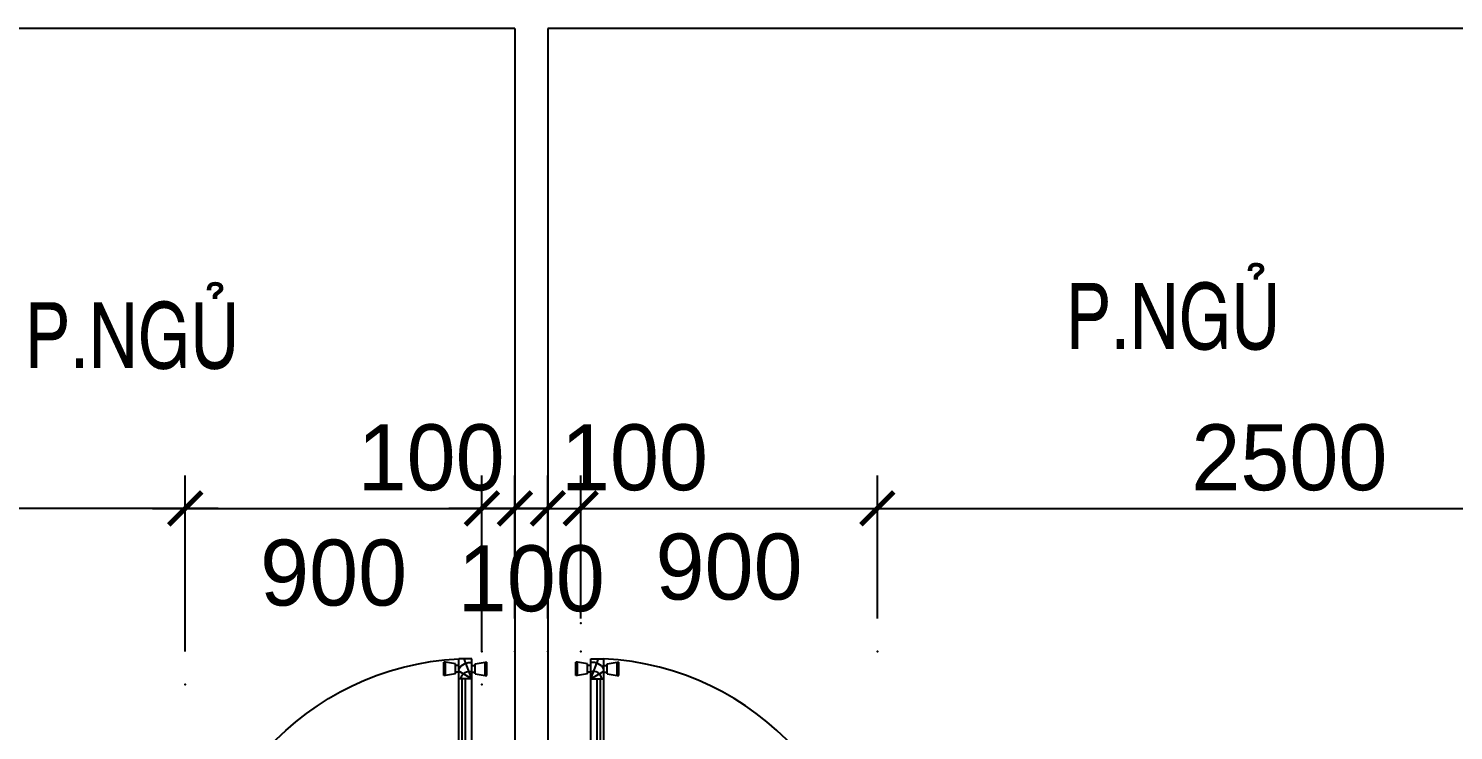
# Model space of a CAD drawing. Header units: inches. Extents: x -844707 to -690155, y -211546 to -175871.
# Drawn here: x -754957 to -750633, y -189642 to -187513 of the extents above; entities that cross this region are included whole.
import ezdxf

# ---------------------------------------------------------------- set-up
doc = ezdxf.new("R2010")
doc.units = ezdxf.units.IN
doc.header["$LTSCALE"] = 48
doc.header["$MEASUREMENT"] = 0
for name, color, linetype in [('DWGSHARE.com-CUA-DWGSHARE.com', 231, 'Continuous'), ('DWGSHARE.com-DIM-DWGSHARE.com', 251, 'Continuous'), ('DWGSHARE.com-text-DWGSHARE.com', 3, 'Continuous'), ('DWGSHARE.com-TUONG-DWGSHARE.com', 7, 'Continuous')]:
    doc.layers.add(name, color=color, linetype=linetype)
doc.layers.add('DWGSHARE.com-DefPoints-DWGSHARE.com', color=7, linetype='Continuous', plot=False)
doc.styles.add('KTEN', font='', dxfattribs={"width": 0.9})
doc.styles.add('VNI-AVO', font='')
doc.styles.get('KTEN').set_extended_font_data('VNI-Helve-Condense')
doc.styles.get('VNI-AVO').set_extended_font_data('VNI-Avo')
doc.dimstyles.new('tl1-100', dxfattribs={"dimtxt": 200, "dimasz": 100, "dimexe": 100, "dimexo": 100, "dimgap": 50, "dimtad": 1, "dimdec": 0, "dimzin": 0, "dimdsep": 46, "dimtxsty": 'VNI-AVO', "dimblk": 'ARCHTICK', "dimcen": 1, "dimdle": 100, "dimclrd": 256, "dimclre": 256, "dimclrt": 2, "dimadec": 0, "dimazin": 0, "dimtfac": 1, "dimtdec": 0, "dimtix": 1, "dimtofl": 0, "dimtmove": 2, "dimatfit": 3, "dimldrblk": 'ARCHTICK', "dimfxl": 1, "dimtolj": 2, "dimtzin": 0, "dimarcsym": 0})

# ---------------------------------------------------------------- blocks, each defined once
blk = doc.blocks.new('D-01-900')
at = {"color": 1}
for p, q in [((-15, 889), (-15, 929)), ((-10, 929), (-15, 929)), ((20, 924), (-10, 929)), ((-10, 889), (-10, 929)), ((20, 894), (20, 924)), ((30, 919), (20, 919)), ((30, 879), (54.1, 939)), ((70, 919), (80, 919)), ((80, 924), (110, 929)), ((80, 894), (80, 924)), ((110, 889), (110, 929)), ((110, 929), (115, 929)), ((115, 889), (115, 929)), ((-10, 889), (-15, 889)), ((20, 894), (-10, 889)), ((30, 899), (20, 899)), ((30, 879), (70, 901.6)), ((70, 899), (80, 899)), ((80, 894), (110, 889)), ((110, 889), (115, 889)), ((30, 100), (54.1, 160)), ((30, 100), (70, 142.5)), ((30, 100), (0, 0)), ((870, 100), (900, 0)), ((0, 0), (50, 40.7)), ((900, 0), (850, 40.7))]:
    blk.add_line(p, q, dxfattribs=at)
at = {"color": 3}
for p, q in [((30, 939), (70, 939)), ((30, 879), (30, 939)), ((70, 879), (70, 939)), ((30, 879), (70, 879)), ((30, 160), (70, 160)), ((30, 160), (30, 100)), ((70, 160), (70, 100)), ((30, 100), (70, 100))]:
    blk.add_line(p, q, dxfattribs=at)
for p, q in [((30, 160), (30, 879)), ((50, 160), (50, 879)), ((60, 160), (60, 879)), ((70, 160), (70, 879))]:
    blk.add_line(p, q)
for points in [[(30, 60), (30, 100), (0, 100), (0, 0), (50, 0), (50, 60)], [(870, 60), (870, 100), (900, 100), (900, 0), (850, 0), (850, 60)]]:
    blk.add_lwpolyline(points, close=True, dxfattribs=at)
at = {"color": 1}
for centre, radius, start, end in [((34.1, 886.5), 42, 31.3101, 95.6269), ((30, 100), 840, 357.2706, 87.2706), ((39.4, 876.5), 24.2, 6.0418, 112.8937), ((50, 121.4), 34.3, 54.3272, 125.7567), ((24.1, 100.8), 39.4, 358.8582, 81.3705), ((-53.7, 7.7), 96.3, 355.3922, 56.0902), ((953.7, 7.7), 96.3, 123.9098, 184.6078), ((-12.7, 4.4), 41, 353.8612, 71.9572), ((912.7, 4.4), 41, 108.0428, 186.1388)]:
    blk.add_arc(centre, radius, start, end, dxfattribs=at)
blk = doc.blocks.new('_ArchTick')
at = {"color": 0, "linetype": 'ByBlock', "const_width": 0.15}
blk.add_lwpolyline([(-0.5, -0.5), (0.5, 0.5)], dxfattribs=at)
blk = doc.blocks.new('*D602')
at = {"layer": 'DWGSHARE.com-DefPoints-DWGSHARE.com', "color": 0, "transparency": 16777216}
for p in [(-753581.3, -188968.2), (-754481.3, -189501.8), (-753581.3, -189501.8)]:
    blk.add_point(p, dxfattribs=at)
at = {"layer": 'DWGSHARE.com-DIM-DWGSHARE.com', "lineweight": -2, "transparency": 16777216}
for p, q in [((-754481.3, -189401.8), (-754481.3, -188868.2)), ((-753581.3, -189401.8), (-753581.3, -188868.2)), ((-754581.3, -188968.2), (-753481.3, -188968.2))]:
    blk.add_line(p, q, dxfattribs=at)
at = {"layer": 'DWGSHARE.com-DIM-DWGSHARE.com', "lineweight": -2, "transparency": 16777216, "xscale": 100, "yscale": 100, "zscale": 100, "rotation": 180}
blk.add_blockref('_ArchTick', (-754481.3, -188968.2), dxfattribs=at)
at = {"layer": 'DWGSHARE.com-DIM-DWGSHARE.com', "lineweight": -2, "transparency": 16777216, "xscale": 100, "yscale": 100, "zscale": 100}
blk.add_blockref('_ArchTick', (-753581.3, -188968.2), dxfattribs=at)
at = {"layer": 'DWGSHARE.com-DIM-DWGSHARE.com', "color": 2, "transparency": 16777216, "insert": (-754031.3, -189164.3), "char_height": 200, "attachment_point": 5, "style": 'VNI-AVO'}
blk.add_mtext('\\A2;900', dxfattribs=at)
blk = doc.blocks.new('*D603')
at = {"layer": 'DWGSHARE.com-DefPoints-DWGSHARE.com', "color": 0, "transparency": 16777216}
for p in [(-752381, -188968.2), (-753281.3, -189316.5), (-752381, -189401.8)]:
    blk.add_point(p, dxfattribs=at)
at = {"layer": 'DWGSHARE.com-DIM-DWGSHARE.com', "lineweight": -2, "transparency": 16777216}
for p, q in [((-753281.3, -189216.5), (-753281.3, -188868.2)), ((-752381, -189301.8), (-752381, -188868.2)), ((-753381.3, -188968.2), (-752281, -188968.2))]:
    blk.add_line(p, q, dxfattribs=at)
at = {"layer": 'DWGSHARE.com-DIM-DWGSHARE.com', "lineweight": -2, "transparency": 16777216, "xscale": 100, "yscale": 100, "zscale": 100, "rotation": 180}
blk.add_blockref('_ArchTick', (-753281.3, -188968.2), dxfattribs=at)
at = {"layer": 'DWGSHARE.com-DIM-DWGSHARE.com', "lineweight": -2, "transparency": 16777216, "xscale": 100, "yscale": 100, "zscale": 100}
blk.add_blockref('_ArchTick', (-752381, -188968.2), dxfattribs=at)
at = {"layer": 'DWGSHARE.com-DIM-DWGSHARE.com', "color": 2, "transparency": 16777216, "insert": (-752831.1, -189146.1), "char_height": 200, "attachment_point": 5, "style": 'VNI-AVO'}
blk.add_mtext('\\A2;900', dxfattribs=at)
blk = doc.blocks.new('*D604')
at = {"layer": 'DWGSHARE.com-DefPoints-DWGSHARE.com', "color": 0, "transparency": 16777216}
for p in [(-753481.3, -188968.2), (-753581.3, -189401.8), (-753481.3, -189401.8)]:
    blk.add_point(p, dxfattribs=at)
at = {"layer": 'DWGSHARE.com-DIM-DWGSHARE.com', "lineweight": -2, "transparency": 16777216}
for p, q in [((-753581.3, -189301.8), (-753581.3, -188868.2)), ((-753481.3, -189301.8), (-753481.3, -188868.2)), ((-753581.3, -188968.2), (-753681.3, -188968.2)), ((-753481.3, -188968.2), (-753381.3, -188968.2))]:
    blk.add_line(p, q, dxfattribs=at)
at = {"layer": 'DWGSHARE.com-DIM-DWGSHARE.com', "lineweight": -2, "transparency": 16777216, "xscale": 100, "yscale": 100, "zscale": 100}
blk.add_blockref('_ArchTick', (-753581.3, -188968.2), dxfattribs=at)
at = {"layer": 'DWGSHARE.com-DIM-DWGSHARE.com', "lineweight": -2, "transparency": 16777216, "xscale": 100, "yscale": 100, "zscale": 100, "rotation": 180}
blk.add_blockref('_ArchTick', (-753481.3, -188968.2), dxfattribs=at)
at = {"layer": 'DWGSHARE.com-DIM-DWGSHARE.com', "color": 2, "transparency": 16777216, "insert": (-753735.3, -188814.7), "char_height": 200, "attachment_point": 5, "style": 'VNI-AVO'}
blk.add_mtext('\\A2;100', dxfattribs=at)
blk = doc.blocks.new('*D605')
at = {"layer": 'DWGSHARE.com-DefPoints-DWGSHARE.com', "color": 0, "transparency": 16777216}
for p in [(-753381.3, -188968.2), (-753481.3, -189401.8), (-753381.3, -189401.8)]:
    blk.add_point(p, dxfattribs=at)
at = {"layer": 'DWGSHARE.com-DIM-DWGSHARE.com', "lineweight": -2, "transparency": 16777216}
for p, q in [((-753481.3, -189301.8), (-753481.3, -188868.2)), ((-753381.3, -189301.8), (-753381.3, -188868.2)), ((-753481.3, -188968.2), (-753581.3, -188968.2)), ((-753381.3, -188968.2), (-753281.3, -188968.2))]:
    blk.add_line(p, q, dxfattribs=at)
at = {"layer": 'DWGSHARE.com-DIM-DWGSHARE.com', "lineweight": -2, "transparency": 16777216, "xscale": 100, "yscale": 100, "zscale": 100}
blk.add_blockref('_ArchTick', (-753481.3, -188968.2), dxfattribs=at)
at = {"layer": 'DWGSHARE.com-DIM-DWGSHARE.com', "lineweight": -2, "transparency": 16777216, "xscale": 100, "yscale": 100, "zscale": 100, "rotation": 180}
blk.add_blockref('_ArchTick', (-753381.3, -188968.2), dxfattribs=at)
at = {"layer": 'DWGSHARE.com-DIM-DWGSHARE.com', "color": 2, "transparency": 16777216, "insert": (-753431.3, -189181.7), "char_height": 200, "attachment_point": 5, "style": 'VNI-AVO'}
blk.add_mtext('\\A2;100', dxfattribs=at)
blk = doc.blocks.new('*D606')
at = {"layer": 'DWGSHARE.com-DefPoints-DWGSHARE.com', "color": 0, "transparency": 16777216}
for p in [(-753281.3, -188968.2), (-753381.3, -189401.8), (-753281.3, -189401.8)]:
    blk.add_point(p, dxfattribs=at)
at = {"layer": 'DWGSHARE.com-DIM-DWGSHARE.com', "lineweight": -2, "transparency": 16777216}
for p, q in [((-753381.3, -189301.8), (-753381.3, -188868.2)), ((-753281.3, -189301.8), (-753281.3, -188868.2)), ((-753381.3, -188968.2), (-753481.3, -188968.2)), ((-753281.3, -188968.2), (-753181.3, -188968.2))]:
    blk.add_line(p, q, dxfattribs=at)
at = {"layer": 'DWGSHARE.com-DIM-DWGSHARE.com', "lineweight": -2, "transparency": 16777216, "xscale": 100, "yscale": 100, "zscale": 100}
blk.add_blockref('_ArchTick', (-753381.3, -188968.2), dxfattribs=at)
at = {"layer": 'DWGSHARE.com-DIM-DWGSHARE.com', "lineweight": -2, "transparency": 16777216, "xscale": 100, "yscale": 100, "zscale": 100, "rotation": 180}
blk.add_blockref('_ArchTick', (-753281.3, -188968.2), dxfattribs=at)
at = {"layer": 'DWGSHARE.com-DIM-DWGSHARE.com', "color": 2, "transparency": 16777216, "insert": (-753118.2, -188814.7), "char_height": 200, "attachment_point": 5, "style": 'VNI-AVO'}
blk.add_mtext('\\A2;100', dxfattribs=at)
blk = doc.blocks.new('*D607')
at = {"layer": 'DWGSHARE.com-DefPoints-DWGSHARE.com', "color": 0, "transparency": 16777216}
for p in [(-749880.8, -188968.2), (-752381, -189401.8), (-749880.8, -189519.6)]:
    blk.add_point(p, dxfattribs=at)
at = {"layer": 'DWGSHARE.com-DIM-DWGSHARE.com', "lineweight": -2, "transparency": 16777216}
for p, q in [((-752381, -189301.8), (-752381, -188868.2)), ((-749880.8, -189419.6), (-749880.8, -188868.2)), ((-752481, -188968.2), (-749780.8, -188968.2))]:
    blk.add_line(p, q, dxfattribs=at)
at = {"layer": 'DWGSHARE.com-DIM-DWGSHARE.com', "lineweight": -2, "transparency": 16777216, "xscale": 100, "yscale": 100, "zscale": 100, "rotation": 180}
blk.add_blockref('_ArchTick', (-752381, -188968.2), dxfattribs=at)
at = {"layer": 'DWGSHARE.com-DIM-DWGSHARE.com', "lineweight": -2, "transparency": 16777216, "xscale": 100, "yscale": 100, "zscale": 100}
blk.add_blockref('_ArchTick', (-749880.8, -188968.2), dxfattribs=at)
at = {"layer": 'DWGSHARE.com-DIM-DWGSHARE.com', "color": 2, "transparency": 16777216, "insert": (-751130.9, -188814.7), "char_height": 200, "attachment_point": 5, "style": 'VNI-AVO'}
blk.add_mtext('\\A2;2500', dxfattribs=at)
blk = doc.blocks.new('*D608')
at = {"layer": 'DWGSHARE.com-DefPoints-DWGSHARE.com', "color": 0, "transparency": 16777216}
for p in [(-757380.8, -188968.2), (-757380.8, -189519.6), (-754481.3, -189501.8)]:
    blk.add_point(p, dxfattribs=at)
at = {"layer": 'DWGSHARE.com-DIM-DWGSHARE.com', "lineweight": -2, "transparency": 16777216}
for p, q in [((-757380.8, -189419.6), (-757380.8, -188868.2)), ((-754481.3, -189401.8), (-754481.3, -188868.2)), ((-754381.3, -188968.2), (-757480.8, -188968.2))]:
    blk.add_line(p, q, dxfattribs=at)
at = {"layer": 'DWGSHARE.com-DIM-DWGSHARE.com', "lineweight": -2, "transparency": 16777216, "xscale": 100, "yscale": 100, "zscale": 100, "rotation": 180}
blk.add_blockref('_ArchTick', (-757380.8, -188968.2), dxfattribs=at)
at = {"layer": 'DWGSHARE.com-DIM-DWGSHARE.com', "lineweight": -2, "transparency": 16777216, "xscale": 100, "yscale": 100, "zscale": 100}
blk.add_blockref('_ArchTick', (-754481.3, -188968.2), dxfattribs=at)
at = {"layer": 'DWGSHARE.com-DIM-DWGSHARE.com', "color": 2, "transparency": 16777216, "insert": (-755931, -188814.7), "char_height": 200, "attachment_point": 5, "style": 'VNI-AVO'}
blk.add_mtext('\\A2;2900', dxfattribs=at)

msp = doc.modelspace()

# ---------------------------------------------------------------- linework, layer by layer
at = {"layer": 'DWGSHARE.com-TUONG-DWGSHARE.com'}
for p, q in [((-753481.3, -187513.1), (-757180.7, -187513.1)), ((-753481.3, -187513.1), (-753481.3, -190263.6)), ((-749884.8, -187513.1), (-753381.3, -187513.1)), ((-753381.3, -187513.1), (-753381.3, -190263.6))]:
    msp.add_line(p, q, dxfattribs=at)

# ---------------------------------------------------------------- block references
at = {"layer": 'DWGSHARE.com-CUA-DWGSHARE.com', "xscale": -1}
msp.add_blockref('D-01-900', (-753581.3, -190363.6), dxfattribs=at)
at = {"layer": 'DWGSHARE.com-CUA-DWGSHARE.com'}
msp.add_blockref('D-01-900', (-753281, -190363.6), dxfattribs=at)

# ---------------------------------------------------------------- texts
at = {"layer": 'DWGSHARE.com-text-DWGSHARE.com', "char_height": 200, "width": 1261, "attachment_point": 3, "style": 'KTEN'}
for insert in [(-751158.7, -188284.7), (-754317.6, -188342.9)]:
    msp.add_mtext('P.NGUÛ', dxfattribs=dict(at, insert=insert))

# ---------------------------------------------------------------- dimensions: what is measured, and where the dimension line sits
at = {"layer": 'DWGSHARE.com-DIM-DWGSHARE.com'}
for base, p1, p2, picture, middle in [((-757380.7611, -188968.2208), (-754481.2541, -189501.8415), (-757380.7611, -189519.6108), '*D608', (-755931.0076, -188814.7073)), ((-749880.8, -188968.2), (-752381, -189401.8), (-749880.8, -189519.6), '*D607', (-751130.9, -188814.7))]:
    dim = msp.add_linear_dim(base=base, p1=p1, p2=p2, dimstyle='tl1-100', dxfattribs=at)
    dim.commit()
    dim.dimension.update_dxf_attribs({"geometry": picture, "text_midpoint": middle})
for base, p1, p2, picture, middle in [((-753481.3, -188968.2), (-753581.3, -189401.8), (-753481.3, -189401.8), '*D604', (-753735.3, -188814.7)), ((-753281.3, -188968.2), (-753381.3, -189401.8), (-753281.3, -189401.8), '*D606', (-753118.2, -188814.7)), ((-753581.3, -188968.2), (-754481.3, -189501.8), (-753581.3, -189501.8), '*D602', (-754031.3, -189164.3)), ((-753381.3, -188968.2), (-753481.3, -189401.8), (-753381.3, -189401.8), '*D605', (-753431.3, -189181.7)), ((-752381, -188968.2), (-753281.3, -189316.5), (-752381, -189401.8), '*D603', (-752831.1, -189146.1))]:
    dim = msp.add_linear_dim(base=base, p1=p1, p2=p2, dimstyle='tl1-100', dxfattribs=at)
    dim.commit()
    dim.dimension.update_dxf_attribs({"geometry": picture, "text_midpoint": middle, "dimtype": 160})

doc.saveas('drawing.dxf')
